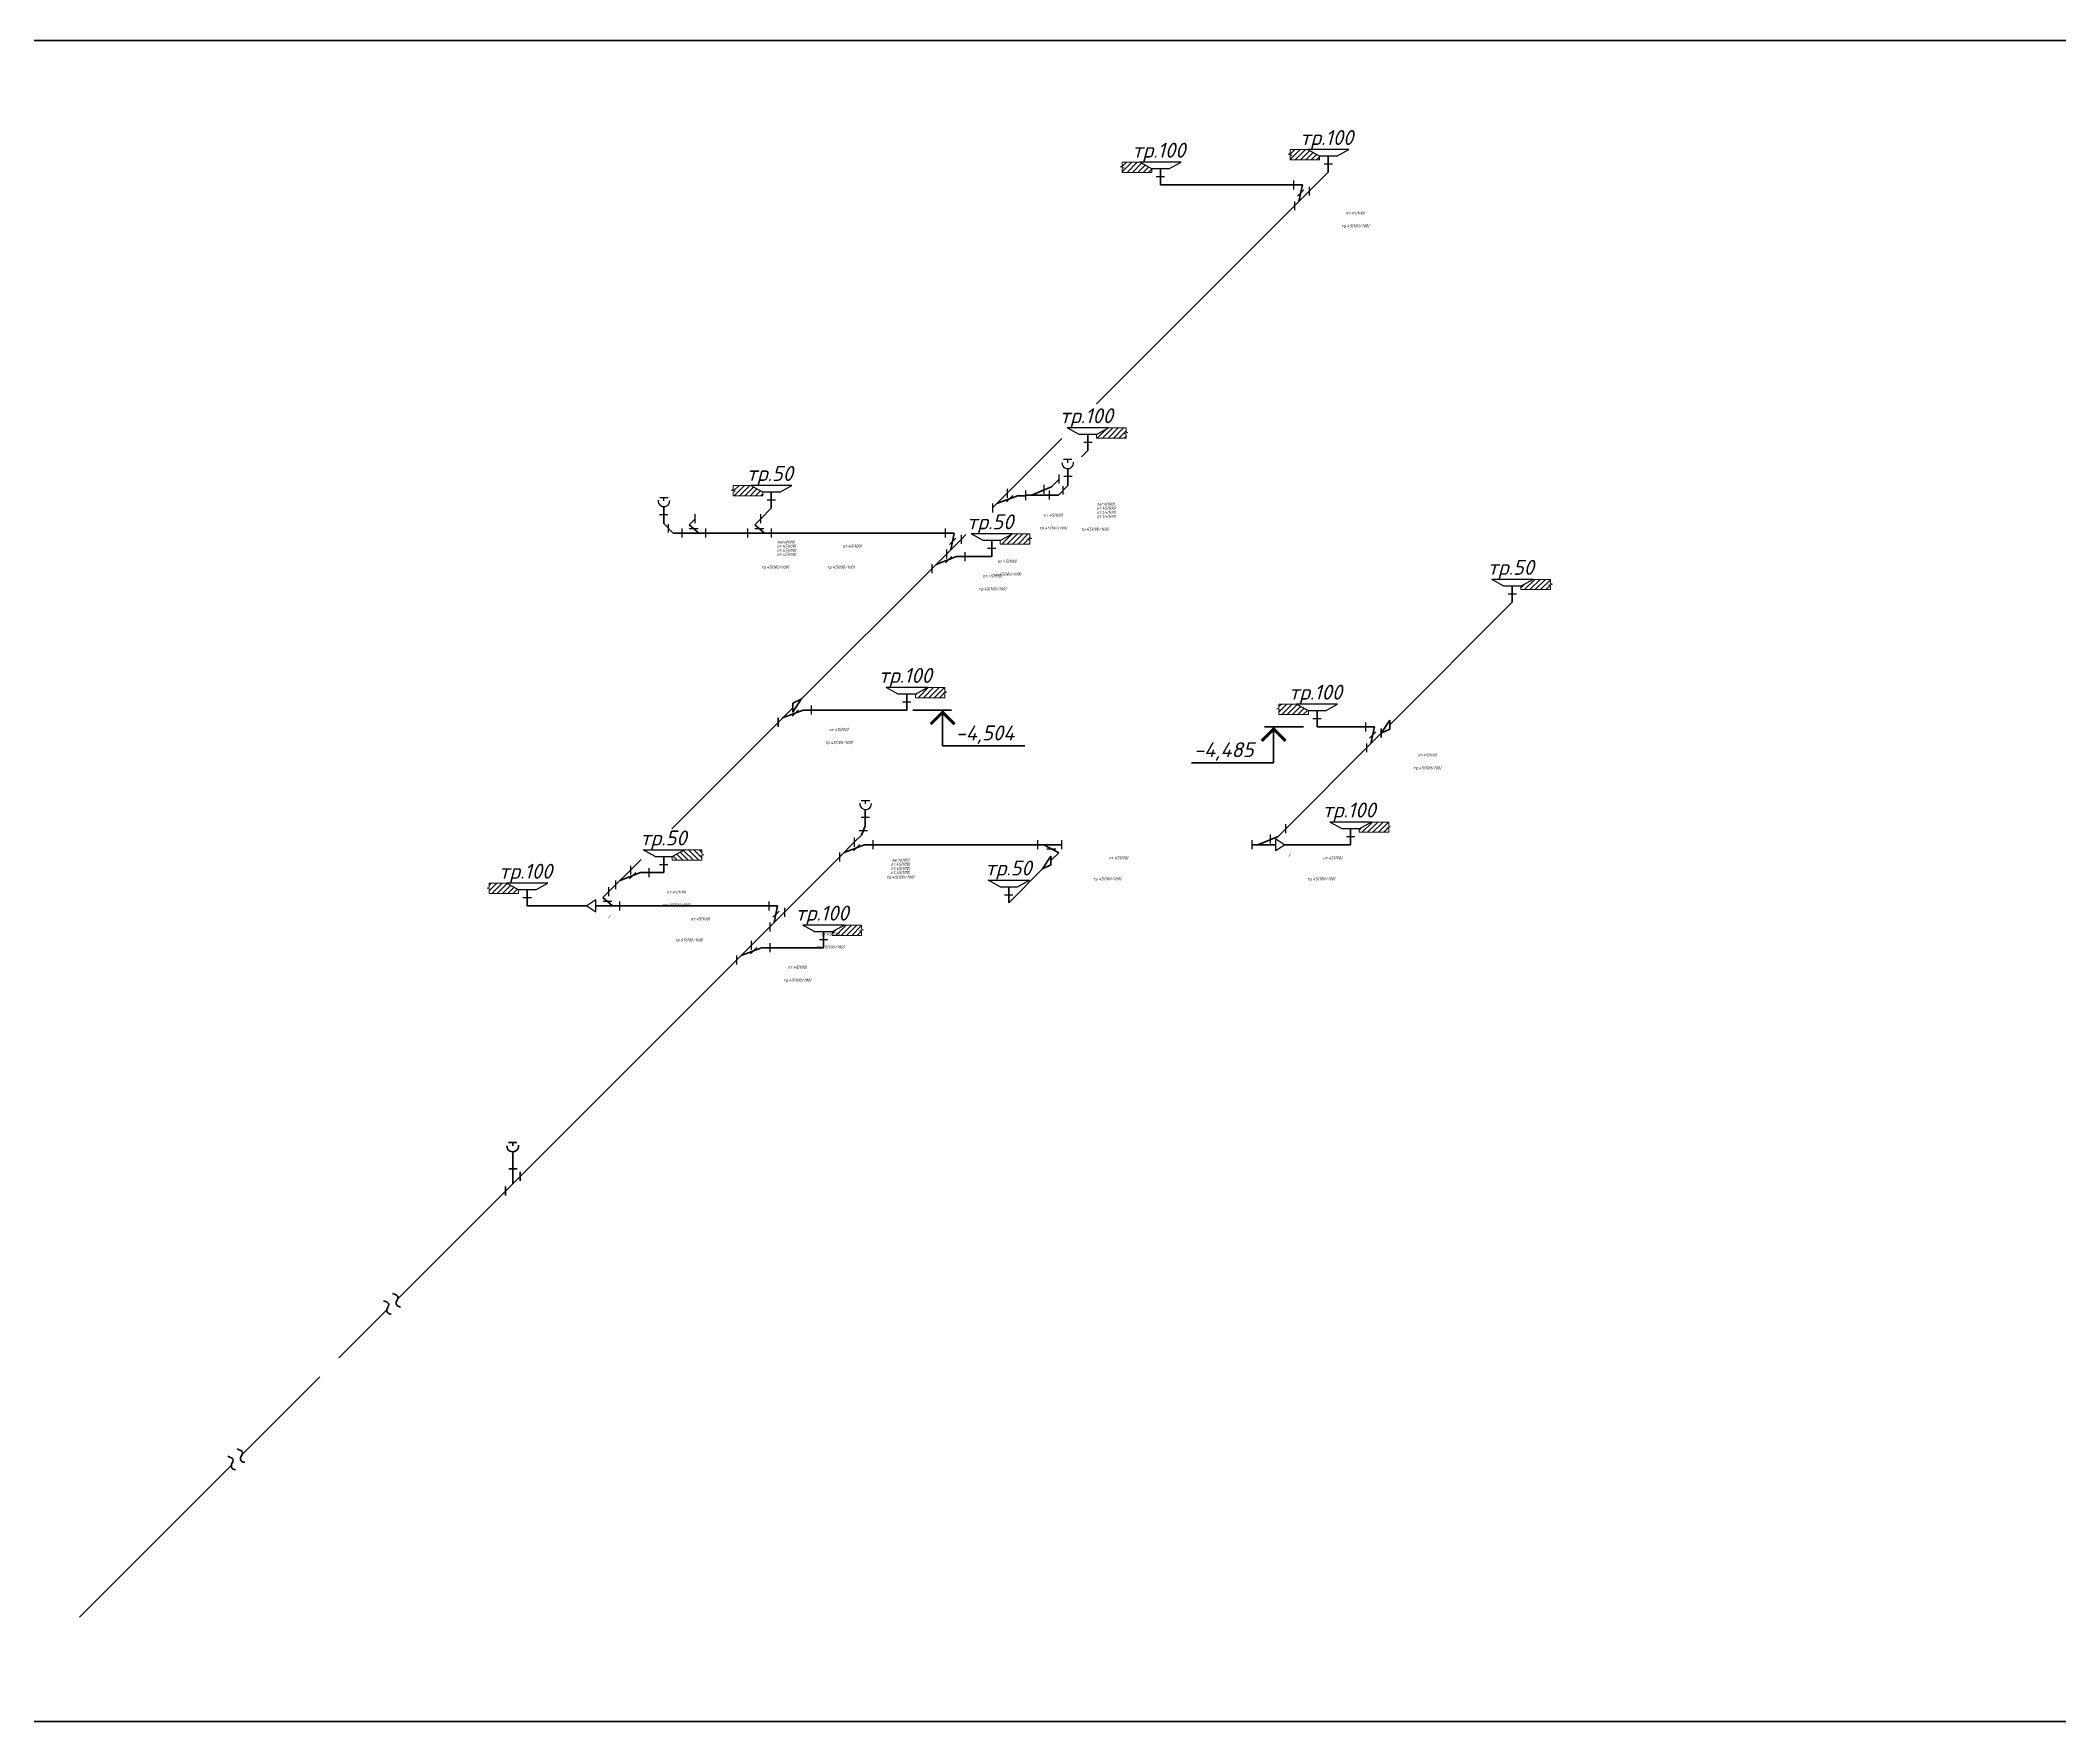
# Model space of a CAD drawing. Header units: millimetres. Extents: x -473555 to 885127, y 4787 to 453528.
# Drawn here: x 560490 to 594324, y 108578 to 136747 of the extents above; entities that cross this region are included whole.
import ezdxf
from ezdxf.enums import TextEntityAlignment as Align

# ---------------------------------------------------------------- set-up
doc = ezdxf.new("R2010")
doc.units = ezdxf.units.MM
doc.layers.add('_ВК-Спецификация', color=3, linetype='Continuous', lineweight=15, plot=False, transparency=0.5)
doc.layers.add('ВК_K1', color=34, linetype='Continuous', lineweight=50)
doc.styles.add('ISOPEUR', font='isocpeui.ttf', dxfattribs={"width": 0.9})

# ---------------------------------------------------------------- blocks, each defined once
blk = doc.blocks.new('*U134')
at = {"linetype": 'ByBlock', "lineweight": 15}
h = blk.add_hatch(dxfattribs=at)
h.set_pattern_fill('ANSI31', color=0, scale=20)
h.paths.add_polyline_path([(-639, 0), (-639, -68), (-671, -80), (-608, -97), (-639, -111), (-639, -172), (-144, -172), (-144, -113), (-346, 0)])
at = {"color": 0, "linetype": 'ByBlock', "lineweight": 30}
for p, q in [((346, 0), (-346, 0)), ((-144, -113), (-346, 0)), ((144, -113), (346, 0)), ((144, -113), (-144, -113)), ((70, -247), (-70, -247))]:
    blk.add_line(p, q, dxfattribs=at)
at = {"color": 0, "linetype": 'ByBlock'}
blk.add_line((0, -381), (0, -113), dxfattribs=at)
at = {"color": 0, "linetype": 'ByBlock', "lineweight": 15}
blk.add_lwpolyline([(-639, 0), (-346, 0), (-144, -113), (-144, -172), (-639, -172), (-639, -111), (-608, -97), (-671, -80), (-639, -68), (-639, 0)], dxfattribs=at)
at = {"color": 0, "linetype": 'ByBlock', "style": 'ISOPEUR'}
blk.add_attdef('НАЗВАНИЕ', text='', height=250, dxfattribs=at).set_placement((-25, 201), align=Align.MIDDLE_CENTER)
blk = doc.blocks.new('*U150')
at = {"lineweight": 30}
for p, q in [((-400, -75), (-400, 75)), ((-130, 73), (-280, 73)), ((-182, 165), (-182, 315)), ((0, -75), (0, 75))]:
    blk.add_line(p, q, dxfattribs=at)
at = {"lineweight": -2}
for p, q in [((0, 0), (-400, 0)), ((-283, 140), (-182, 240)), ((-283, 140), (-119, 0))]:
    blk.add_line(p, q, dxfattribs=at)
at = {"layer": '_ВК-Спецификация', "linetype": 'ByBlock', "style": 'ISOPEUR'}
for s, p in [('от.45(100)', (1349, -218)), ('тр.45(100/100)', (1158, -570))]:
    blk.add_text(s, height=50, dxfattribs=at).set_placement(p, align=Align.MIDDLE_CENTER)
blk = doc.blocks.new('*U151')
at = {"lineweight": 30}
for p, q in [((-775, 596), (-633, 596)), ((-704, 541), (-704, 596)), ((-778, 309), (-638, 309)), ((-629, 9), (-629, 149)), ((-400, -75), (-400, 75)), ((-130, 73), (-280, 73)), ((-182, 165), (-182, 315)), ((0, -75), (0, 75))]:
    blk.add_line(p, q, dxfattribs=at)
at = {"lineweight": -2}
for p, q in [((-708, 309), (-708, 442)), ((-708, 158), (-708, 309)), ((-550, 0), (-708, 158)), ((-400, 0), (-550, 0)), ((0, 0), (-400, 0)), ((-283, 140), (-182, 240)), ((-283, 140), (-119, 0))]:
    blk.add_line(p, q, dxfattribs=at)
at = {"lineweight": 30}
blk.add_arc((-704, 541), 98.3, 173.305, 2.2035, dxfattribs=at)
at = {"layer": '_ВК-Спецификация', "linetype": 'ByBlock', "style": 'ISOPEUR'}
for s, p in [('загл(100)', (1341, -150)), ('от.45(100)', (1349, -218)), ('от.45(100)', (1349, -289)), ('от.45(100)', (1349, -356)), ('тр.45(100/100)', (1158, -570))]:
    blk.add_text(s, height=50, dxfattribs=at).set_placement(p, align=Align.MIDDLE_CENTER)
blk = doc.blocks.new('*U153')
at = {"lineweight": 30}
for p, q in [((-18, 426), (-18, 276)), ((0, 75), (0, -75)), ((50, 160), (156, 266)), ((246, 321), (246, 171))]:
    blk.add_line(p, q, dxfattribs=at)
for p, q in [((-18, 351), (132, 351)), ((132, 351), (73, 73)), ((0, 0), (246, 246))]:
    blk.add_line(p, q)
at = {"layer": '_ВК-Спецификация', "linetype": 'ByBlock', "style": 'ISOPEUR'}
for s, p in [('тр.45(100/100)', (1016, -336)), ('от.45(100)', (1016, -120))]:
    blk.add_text(s, height=50, dxfattribs=at).set_placement(p, align=Align.MIDDLE_CENTER)
blk = doc.blocks.new('*U139')
for p, q in [((0, 0), (246, 246)), ((74, 74), (417, 205)), ((417, 205), (556, 205))]:
    blk.add_line(p, q)
at = {"lineweight": 30}
for p, q in [((0, 75), (0, -75)), ((339, 208), (233, 102)), ((246, 321), (246, 171)), ((555, 280), (555, 130))]:
    blk.add_line(p, q, dxfattribs=at)
at = {"layer": '_ВК-Спецификация', "linetype": 'ByBlock', "style": 'ISOPEUR'}
for s, p in [('тр.45(100/100)', (1016, -336)), ('от.45(100)', (1016, -120))]:
    blk.add_text(s, height=50, dxfattribs=at).set_placement(p, align=Align.MIDDLE_CENTER)
blk = doc.blocks.new('*U154')
at = {"linetype": 'ByBlock', "lineweight": 15}
h = blk.add_hatch(dxfattribs=at)
h.set_pattern_fill('ANSI31', color=0, scale=20)
h.paths.add_polyline_path([(346, 0), (144, -113), (144, -172), (639, -172), (639, -111), (608, -97), (671, -80), (639, -68), (639, 0)])
at = {"color": 0, "linetype": 'ByBlock', "lineweight": 30}
for p, q in [((346, 0), (-346, 0)), ((-144, -113), (-346, 0)), ((144, -113), (346, 0)), ((144, -113), (-144, -113)), ((70, -247), (-70, -247))]:
    blk.add_line(p, q, dxfattribs=at)
at = {"color": 0, "linetype": 'ByBlock'}
blk.add_line((0, -381), (0, -113), dxfattribs=at)
at = {"color": 0, "linetype": 'ByBlock', "lineweight": 15}
blk.add_lwpolyline([(639, 0), (346, 0), (144, -113), (144, -172), (639, -172), (639, -111), (608, -97), (671, -80), (639, -68), (639, 0)], dxfattribs=at)
at = {"color": 0, "linetype": 'ByBlock', "style": 'ISOPEUR'}
blk.add_attdef('НАЗВАНИЕ', text='', height=250, dxfattribs=at).set_placement((-25, 201), align=Align.MIDDLE_CENTER)
blk = doc.blocks.new('*U137')
at = {"lineweight": 30}
for p, q in [((563, 193), (563, 343)), ((775, 596), (633, 596)), ((704, 541), (704, 596)), ((0, -75), (0, 75)), ((311, 20), (311, 170)), ((400, -75), (400, 75)), ((629, 9), (629, 149)), ((778, 309), (638, 309))]:
    blk.add_line(p, q, dxfattribs=at)
at = {"lineweight": -2}
for p, q in [((708, 309), (708, 442)), ((400, 0), (550, 0)), ((550, 0), (708, 158)), ((708, 158), (708, 309))]:
    blk.add_line(p, q, dxfattribs=at)
for p, q in [((0, 0), (400, 0)), ((97, 0), (435, 140)), ((563, 268), (435, 140))]:
    blk.add_line(p, q)
at = {"lineweight": 30}
blk.add_arc((704, 541), 98.3, 177.7965, 6.695, dxfattribs=at)
at = {"layer": '_ВК-Спецификация', "linetype": 'ByBlock', "style": 'ISOPEUR'}
for s, p in [('загл(100)', (1341, -150)), ('от.45(100)', (1349, -218)), ('от.45(100)', (1349, -289)), ('от.45(100)', (1349, -356)), ('тр.45(100/100)', (1158, -570))]:
    blk.add_text(s, height=50, dxfattribs=at).set_placement(p, align=Align.MIDDLE_CENTER)
blk = doc.blocks.new('*U159')
at = {"linetype": 'ByBlock', "lineweight": 15}
h = blk.add_hatch(dxfattribs=at)
h.set_pattern_fill('ANSI31', color=0, scale=20)
h.paths.add_polyline_path([(346, 0), (144, -113), (144, -172), (639, -172), (639, -111), (608, -97), (671, -80), (639, -68), (639, 0)])
at = {"color": 0, "linetype": 'ByBlock', "lineweight": 30}
for p, q in [((346, 0), (-346, 0)), ((-144, -113), (-346, 0)), ((144, -113), (346, 0)), ((144, -113), (-144, -113)), ((70, -247), (-70, -247))]:
    blk.add_line(p, q, dxfattribs=at)
at = {"color": 0, "linetype": 'ByBlock'}
blk.add_line((0, -381), (0, -113), dxfattribs=at)
at = {"color": 0, "linetype": 'ByBlock', "lineweight": 15}
blk.add_lwpolyline([(639, 0), (346, 0), (144, -113), (144, -172), (639, -172), (639, -111), (608, -97), (671, -80), (639, -68), (639, 0)], dxfattribs=at)
at = {"color": 0, "linetype": 'ByBlock', "style": 'ISOPEUR'}
blk.add_attdef('НАЗВАНИЕ', text='', height=250, dxfattribs=at).set_placement((-25, 201), align=Align.MIDDLE_CENTER)
blk = doc.blocks.new('*U95')
at = {"color": 0, "linetype": 'ByBlock', "lineweight": 30}
blk.add_lwpolyline([(0, -100), (-151, 0), (0, 100), (0, -100)], dxfattribs=at)
at = {"layer": '_ВК-Спецификация', "style": 'ISOPEUR'}
blk.add_attdef('ПЕРЕХОД', (201, 206), '', height=50, dxfattribs=at)
blk = doc.blocks.new('*U166')
at = {"lineweight": 30}
for p, q in [((363, 948), (505, 948)), ((434, 893), (434, 948)), ((327, 443), (467, 443)), ((500, 661), (360, 661)), ((0, 75), (0, -75)), ((339, 208), (233, 102)), ((246, 321), (246, 171)), ((555, 280), (555, 130))]:
    blk.add_line(p, q, dxfattribs=at)
for p, q in [((430, 661), (430, 795)), ((246, 246), (364, 364)), ((364, 364), (430, 522)), ((430, 522), (430, 661)), ((0, 0), (246, 246)), ((74, 74), (417, 205)), ((417, 205), (556, 205))]:
    blk.add_line(p, q)
blk.add_arc((434, 893), 98.3, 173.305, 2.2035, dxfattribs=at)
at = {"layer": '_ВК-Спецификация', "linetype": 'ByBlock', "style": 'ISOPEUR'}
for s, p in [('тр.45(100/100)', (1016, -336)), ('от.45(100)', (1016, -120)), ('от.45(100)', (1016, -191)), ('от.45(100)', (1016, -258)), ('загл(100)', (1018, -51))]:
    blk.add_text(s, height=50, dxfattribs=at).set_placement(p, align=Align.MIDDLE_CENTER)
blk = doc.blocks.new('*U167')
at = {"lineweight": 30}
for p, q in [((0, -75), (0, 75)), ((400, -75), (400, 75)), ((147, -68), (297, -68)), ((218, -339), (218, -189))]:
    blk.add_line(p, q, dxfattribs=at)
blk.add_line((0, 0), (400, 0))
at = {"lineweight": -2}
for q in [(97, 0), (218, -264)]:
    blk.add_line((347, -135), q, dxfattribs=at)
at = {"layer": '_ВК-Спецификация', "linetype": 'ByBlock', "style": 'ISOPEUR'}
for s, p in [('от.45(100)', (1349, -218)), ('тр.45(100/100)', (1158, -570))]:
    blk.add_text(s, height=50, dxfattribs=at).set_placement(p, align=Align.MIDDLE_CENTER)
blk = doc.blocks.new('*U133')
at = {"color": 0, "linetype": 'ByBlock', "lineweight": 30}
for p, q in [((346, 0), (-346, 0)), ((-144, -113), (-346, 0)), ((144, -113), (346, 0)), ((144, -113), (-144, -113)), ((70, -247), (-70, -247))]:
    blk.add_line(p, q, dxfattribs=at)
at = {"color": 0, "linetype": 'ByBlock'}
blk.add_line((0, -381), (0, -113), dxfattribs=at)
at = {"color": 0, "linetype": 'ByBlock', "style": 'ISOPEUR'}
blk.add_attdef('НАЗВАНИЕ', text='', height=250, dxfattribs=at).set_placement((-25, 201), align=Align.MIDDLE_CENTER)
blk = doc.blocks.new('*U136')
at = {"lineweight": 30}
for p, q in [((563, 193), (563, 343)), ((0, -75), (0, 75)), ((311, 20), (311, 170)), ((400, -75), (400, 75))]:
    blk.add_line(p, q, dxfattribs=at)
for p, q in [((0, 0), (400, 0)), ((97, 0), (435, 140)), ((563, 268), (435, 140))]:
    blk.add_line(p, q)
at = {"layer": '_ВК-Спецификация', "linetype": 'ByBlock', "style": 'ISOPEUR'}
for s, p in [('от.45(100)', (1349, -218)), ('тр.45(100/100)', (1158, -570))]:
    blk.add_text(s, height=50, dxfattribs=at).set_placement(p, align=Align.MIDDLE_CENTER)
blk = doc.blocks.new('*U161')
at = {"color": 0, "linetype": 'ByBlock', "lineweight": 30}
blk.add_lwpolyline([(0, -100), (151, 0), (0, 100), (0, -100)], dxfattribs=at)
at = {"layer": '_ВК-Спецификация', "style": 'ISOPEUR'}
blk.add_attdef('ПЕРЕХОД', (201, 206), '', height=50, dxfattribs=at)

msp = doc.modelspace()

# ---------------------------------------------------------------- linework, layer by layer
at = {"layer": 'ВК_K1'}
for p, q in [((581856.1, 134325.8), (578188.1, 130657.8)), ((579256.1, 134325.8), (581486.9, 134325.8)), ((581856.1, 134325.8), (582068.2, 134537.9)), ((577607.9, 130077.6), (576689.6, 129159.3)), ((577935.4, 129769.7), (578041.5, 129875.8)), ((572560.2, 128732.5), (572737, 128909.3)), ((572342, 128492.2), (571642, 128492.2)), ((575652.1, 128490.9), (572742, 128492.2)), ((575997.6, 128467.3), (575916.6, 128386.3)), ((575424.3, 127894), (573239.1, 125708.8)), ((575424.3, 127894), (574995.2, 127464.9)), ((575980.4, 128098.7), (576430.4, 128098.7)), ((583099.1, 125281.5), (585153.5, 127335.8)), ((573407.6, 125525.2), (575007.6, 125525.2)), ((571069.9, 123539), (572851.5, 125320.6)), ((572851.5, 125395.6), (572851.5, 125245.6)), ((582693.1, 125244.6), (581880.9, 125244.6)), ((582957.7, 125215), (582957.7, 125065)), ((583099.1, 125356.5), (583099.1, 125206.5)), ((581356.1, 123538.4), (582784.7, 124967)), ((574437.7, 123270), (577205.5, 123270)), ((581343.8, 123270), (582443.8, 123270)), ((570375.3, 122844.4), (570554, 123023)), ((572957.7, 122140.1), (573882.3, 123064.7)), ((577282.1, 122864.4), (576716.4, 122298.7)), ((570129.2, 122598.2), (570016, 122485)), ((570684.6, 122802.9), (570934.6, 122802.9)), ((568646.2, 122244.6), (569646.2, 122244.6)), ((570197.7, 122244.7), (572693.2, 122244.7)), ((572402, 121584.3), (572711.6, 121893.9)), ((572711.9, 121542.8), (573611.9, 121542.8)), ((572155.8, 121338.2), (568408.2, 117590.5)), ((568475.3, 118278.6), (568333.3, 118278.6)), ((568404.3, 118223.2), (568404.3, 118278.6)), ((568408.2, 117991.2), (568408.2, 118125)), ((568478.2, 117840.5), (568338.2, 117840.5)), ((568408.2, 117840.5), (568408.2, 117991.2)), ((568408.2, 117590.5), (568408.2, 117840.5)), ((568531.2, 117788.6), (568531.2, 117638.6)), ((568285.1, 117467.4), (566473.6, 115655.9)), ((568285.1, 117467.4), (568531.2, 117713.6)), ((568285.1, 117542.4), (568285.1, 117392.4)), ((566295.3, 115477.7), (565492.9, 114675.3)), ((565171.5, 114353.9), (563867.2, 113049.6)), ((563689, 112871.3), (561146.9, 110329.3))]:
    msp.add_line(p, q, dxfattribs=at)
at = {"layer": 'ВК_K1', "linetype": 'Continuous'}
for p, q in [((575107.6, 125525.2), (575757.6, 125525.2)), ((575607.6, 125525.2), (575607.6, 124925.2)), ((581653.5, 125244.6), (581003.5, 125244.6)), ((581153.5, 125244.6), (581153.5, 124644.6)), ((575607.6, 124925.2), (576985.1, 124925.2)), ((581153.5, 124644.6), (579776, 124644.6))]:
    msp.add_line(p, q, dxfattribs=at)
at = {"layer": 'ВК_K1'}
msp.add_lwpolyline([(495091.1, 136747.2), (660023, 136747.2), (660023, 108578), (495091.1, 108578)], close=True, dxfattribs=at)
for points in [[(573097.7, 125642.4), (573097.7, 125492.4), (573239.1, 125708.8), (573097.7, 125642.4)], [(583099.1, 125356.5), (583099.1, 125206.5), (582957.7, 125140), (583099.1, 125356.5)], [(577423.5, 123080.9), (577423.5, 122930.9), (577282.1, 122864.4), (577423.5, 123080.9)]]:
    msp.add_lwpolyline(points, dxfattribs=at)
at = {"layer": 'ВК_K1', "linetype": 'Continuous'}
for points in [[(575407.6, 125289.9, 50, 50, 0), (575607.6, 125489.9, 50, 50, 0), (575807.6, 125289.9, 50, 50, 0)], [(581353.5, 125009.3, 50, 50, 0), (581153.5, 125209.3, 50, 50, 0), (580953.5, 125009.3, 50, 50, 0)]]:
    msp.add_lwpolyline(points, format="xyseb", dxfattribs=at)
at = {"layer": 'ВК_K1'}
msp.add_arc((568404.3, 118223.2), 98.3, 177.79653, 6.69495, dxfattribs=at)
for points in [[(566392.4, 115753.1), (566482.8, 115687), (566469.2, 115647), (566449.6, 115589.3), (566471.6, 115544.7), (566522.7, 115527.4)], [(566237.6, 115630.7), (566327.9, 115564.7), (566314.4, 115524.7), (566294.8, 115466.9), (566316.8, 115422.4), (566367.9, 115405)], [(563631.2, 113024.3), (563721.5, 112958.3), (563708, 112918.3), (563688.4, 112860.5), (563710.4, 112816), (563761.5, 112798.7)], [(563786.1, 113146.7), (563876.4, 113080.6), (563862.8, 113040.6), (563843.3, 112982.9), (563865.3, 112938.3), (563916.3, 112921)]]:
    msp.add_spline(points, degree=3, dxfattribs=at)

# ---------------------------------------------------------------- block references
for name, p, values in [('*U134', (579256.1, 134706.4), {'НАЗВАНИЕ': 'тр.100'}), ('*U134', (582068.2, 134918.5), {'НАЗВАНИЕ': 'тр.100'}), ('*U159', (578041.5, 130256.4), {'НАЗВАНИЕ': 'тр.100'}), ('*U134', (572737, 129289.9), {'НАЗВАНИЕ': 'тр.50'}), ('*U154', (576430.4, 128479.2), {'НАЗВАНИЕ': 'тр.50'}), ('*U154', (585153.5, 127716.4), {'НАЗВАНИЕ': 'тр.50'}), ('*U154', (575007.6, 125905.8), {'НАЗВАНИЕ': 'тр.100'}), ('*U134', (581880.9, 125625.2), {'НАЗВАНИЕ': 'тр.100'}), ('*U154', (582443.8, 123650.6), {'НАЗВАНИЕ': 'тр.100'}), ('*U134', (568646.2, 122625.2), {'НАЗВАНИЕ': 'тр.100'}), ('*U154', (573611.9, 121923.4), {'НАЗВАНИЕ': 'тр.100'})]:
    msp.add_blockref(name, p, dxfattribs=at).add_auto_attribs(values)
for name, p in [('*U153', (581505.4, 133975.1)), ('*U137', (576999.5, 129128.7)), ('*U151', (571642, 128492.2)), ('*U139', (576443.5, 128913.1)), ('*U150', (572742, 128492.2)), ('*U153', (575670.5, 128140.2)), ('*U139', (575424.3, 127894)), ('*U139', (572851.5, 125320.6)), ('*U153', (582711.5, 124893.9)), ('*U166', (573882.3, 123064.7)), ('*U136', (580792.7, 123270)), ('*U167', (577205.5, 123270)), ('*U139', (570129.2, 122598.2)), ('*U150', (570197.7, 122244.7)), ('*U153', (572711.6, 121893.9)), ('*U139', (572155.8, 121338.2))]:
    msp.add_blockref(name, p, dxfattribs=at)
ref = msp.add_blockref('*U134', (570934.6, 123183.4), dxfattribs=dict(at, xscale=-1))
ref.add_attrib('НАЗВАНИЕ', 'тр.50', dxfattribs={"layer": '0', "color": 0, "linetype": 'ByBlock', "height": 250, "style": 'ISOPEUR'}).set_placement((570929.8, 123384), align=Align.MIDDLE_CENTER)
ref = msp.add_blockref('*U161', (581192.3, 123270), dxfattribs=dict(at, xscale=-1, rotation=180))
ref.add_attrib('ПЕРЕХОД', '/', (581393.7, 123063.6), dxfattribs={"layer": '_ВК-Спецификация', "height": 50, "style": 'ISOPEUR'})
ref = msp.add_blockref('*U133', (576716.4, 122679.3), dxfattribs=dict(at, xscale=-1))
ref.add_attrib('НАЗВАНИЕ', 'тр.50', dxfattribs={"layer": '0', "color": 0, "linetype": 'ByBlock', "height": 250, "style": 'ISOPEUR'}).set_placement((576711.6, 122879.9), align=Align.MIDDLE_CENTER)
ref = msp.add_blockref('*U95', (569797.7, 122244.6), dxfattribs=dict(at, xscale=-1, rotation=180))
ref.add_attrib('ПЕРЕХОД', '/', (569999, 122038.2), dxfattribs={"layer": '_ВК-Спецификация', "height": 50, "style": 'ISOPEUR'})

# ---------------------------------------------------------------- texts
at = {"layer": 'ВК_K1', "linetype": 'Continuous', "style": 'ISOPEUR'}
for s, p in [('-4,504', (575824.4, 125018.4)), ('-4,485', (579817.5, 124737.8))]:
    msp.add_text(s, height=250, dxfattribs=at).set_placement(p)

doc.saveas('drawing.dxf')
